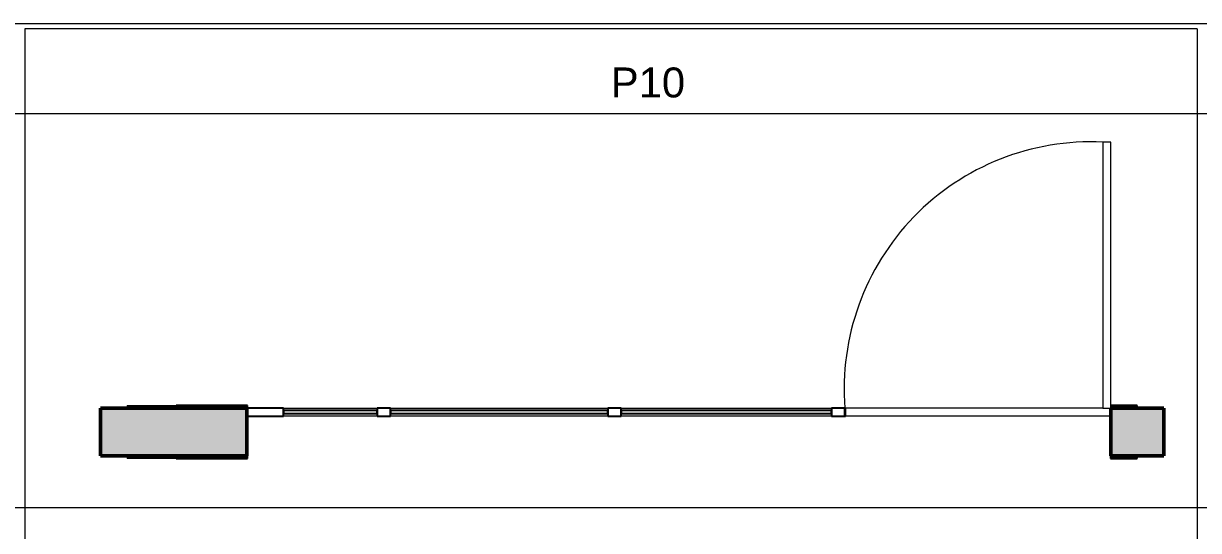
# Model space of a CAD drawing. Header units: millimetres. Extents: x 502 to 64776, y -45 to 5297.
# Drawn here: x 30995 to 35414, y 3329 to 5235 of the extents above; entities that cross this region are included whole.
import ezdxf

# ---------------------------------------------------------------- set-up
doc = ezdxf.new("R2010")
doc.units = ezdxf.units.MM
for name, color, linetype, lineweight in [('A-DETL-THIN', 151, 'Continuous', 9), ('A-DOOR', 31, 'Continuous', 25), ('A-WALL', 113, 'Continuous', 50), ('A-WALL-PATT', 111, 'Continuous', 25), ('G-ANNO-TEXT', 231, 'Continuous', 9)]:
    doc.layers.add(name, color=color, linetype=linetype, lineweight=lineweight)
doc.styles.add('Arial', font='arial.ttf', dxfattribs={"height": 112.5})

# ---------------------------------------------------------------- blocks, each defined once
blk = doc.blocks.new('Family - ___-4161206-DETALHAMENTO DE PORTAS 02')
at = {"layer": 'A-WALL-PATT'}
h = blk.add_hatch(color=256, dxfattribs=at)
h.paths.add_polyline_path([(10860.6, 3609.1), (10860.6, 3789.1), (10309.4, 3789.1), (10309.4, 3609.1)])
h.paths.add_polyline_path([(14309.4, 3609.1), (14309.4, 3789.1), (14109.4, 3789.1), (14109.4, 3609.1)])
at = {"layer": 'A-DOOR', "lineweight": 9}
for p, q in [((14109.4, 4789.1), (14079.4, 4789.1)), ((14079.4, 4789.1), (14079.4, 3789.1)), ((14109.4, 3789.1), (14109.4, 4789.1)), ((10410.4, 3799.1), (10594.2, 3799.1)), ((10410.4, 3799.1), (10410.4, 3789.1)), ((10997.9, 3789.1), (11351.1, 3789.1)), ((11351.1, 3759.1), (10997.9, 3759.1)), ((11401.1, 3789.1), (12217.7, 3789.1)), ((12217.7, 3759.1), (11401.1, 3759.1)), ((12267.7, 3789.1), (13059.4, 3789.1)), ((13059.4, 3759.1), (12267.7, 3759.1)), ((14079.4, 3789.1), (13112.1, 3789.1)), ((13112.1, 3789.1), (13112.1, 3759.1)), ((14108.4, 3759.1), (13112.1, 3759.1)), ((14079.4, 3789.1), (14109.4, 3789.1)), ((14108.4, 3789.1), (14108.4, 3759.1)), ((10410.4, 3609.1), (10410.4, 3599.1)), ((10594.2, 3599.1), (10410.4, 3599.1))]:
    blk.add_line(p, q, dxfattribs=at)
at = {"layer": 'A-DOOR'}
for p, q in [((10863.3, 3799.1), (10594.2, 3799.1)), ((10594.2, 3799.1), (10594.2, 3789.1)), ((10594.2, 3789.1), (10860.6, 3789.1)), ((10860.6, 3789.1), (10860.6, 3609.1)), ((10863.3, 3599.1), (10863.3, 3799.1)), ((10997.9, 3789.1), (10863.3, 3789.1)), ((10863.3, 3789.1), (10863.3, 3759.1)), ((10863.3, 3759.1), (10997.9, 3759.1)), ((10997.9, 3759.1), (10997.9, 3789.1)), ((11351.1, 3779.4), (10997.9, 3779.4)), ((10997.9, 3779.4), (10997.9, 3769)), ((10997.9, 3769), (11351.1, 3769)), ((11401.1, 3789.1), (11351.1, 3789.1)), ((11351.1, 3789.1), (11351.1, 3759.1)), ((11351.1, 3769), (11351.1, 3779.4)), ((11351.1, 3759.1), (11401.1, 3759.1)), ((11401.1, 3759.1), (11401.1, 3789.1)), ((12217.7, 3779.4), (11401.1, 3779.4)), ((11401.1, 3779.4), (11401.1, 3769)), ((11401.1, 3769), (12217.7, 3769)), ((12267.7, 3789.1), (12217.7, 3789.1)), ((12217.7, 3789.1), (12217.7, 3759.1)), ((12217.7, 3769), (12217.7, 3779.4)), ((12217.7, 3759.1), (12267.7, 3759.1)), ((12267.7, 3759.1), (12267.7, 3789.1)), ((13059.4, 3779.4), (12267.7, 3779.4)), ((12267.7, 3779.4), (12267.7, 3769)), ((12267.7, 3769), (13059.4, 3769)), ((13109.4, 3789.1), (13059.4, 3789.1)), ((13059.4, 3789.1), (13059.4, 3759.1)), ((13059.4, 3769), (13059.4, 3779.4)), ((13059.4, 3759.1), (13109.4, 3759.1)), ((13109.4, 3759.1), (13109.4, 3789.1)), ((13112.1, 3789.1), (13109.4, 3789.1)), ((13109.4, 3789.1), (13109.4, 3759.1)), ((13109.4, 3759.1), (13112.1, 3759.1)), ((14108.4, 3759.1), (14108.4, 3599.1)), ((14108.4, 3759.1), (14109.4, 3759.1)), ((14208.4, 3799.1), (14109.4, 3799.1)), ((14109.4, 3609.1), (14109.4, 3789.1)), ((14109.4, 3789.1), (14208.4, 3789.1)), ((14109.4, 3759.1), (14109.4, 3789.1)), ((14208.4, 3789.1), (14208.4, 3799.1)), ((10860.6, 3609.1), (10594.2, 3609.1)), ((10594.2, 3609.1), (10594.2, 3599.1)), ((10594.2, 3599.1), (10863.3, 3599.1)), ((14108.4, 3599.1), (14208.4, 3599.1)), ((14208.4, 3609.1), (14109.4, 3609.1)), ((14208.4, 3599.1), (14208.4, 3609.1))]:
    blk.add_line(p, q, dxfattribs=at)
at = {"layer": 'A-DOOR', "lineweight": 9}
blk.add_arc((14036.1, 3860.7), 929.4, 87.3275, 184.4174, dxfattribs=at)
at = {"layer": 'A-WALL'}
for p, q in [((10860.6, 3789.1), (10309.4, 3789.1)), ((10309.4, 3789.1), (10309.4, 3609.1)), ((10860.6, 3609.1), (10860.6, 3789.1)), ((14309.4, 3789.1), (14109.4, 3789.1)), ((14109.4, 3789.1), (14109.4, 3609.1)), ((14309.4, 3609.1), (14309.4, 3789.1)), ((10309.4, 3609.1), (10860.6, 3609.1)), ((14109.4, 3609.1), (14309.4, 3609.1))]:
    blk.add_line(p, q, dxfattribs=at)

msp = doc.modelspace()

# ---------------------------------------------------------------- linework, layer by layer
at = {"layer": 'A-DETL-THIN'}
for p, q in [((21476.59, 5234.608), (39209.292, 5234.608)), ((31000.205, 5214.608), (31000.205, -25.392)), ((35409.362, 5214.608), (31000.205, 5214.608)), ((35409.362, 5214.608), (35409.362, -25.392)), ((39179.292, 4894.608), (21796.59, 4894.608)), ((39179.292, 4894.608), (27512.541, 4894.608)), ((39179.292, 3414.608), (21796.59, 3414.608))]:
    msp.add_line(p, q, dxfattribs=at)

# ---------------------------------------------------------------- block references
at = {"layer": 'A-WALL', "lineweight": 25}
msp.add_blockref('Family - ___-4161206-DETALHAMENTO DE PORTAS 02', (20974.787, 0), dxfattribs=at)

# ---------------------------------------------------------------- texts
at = {"layer": 'G-ANNO-TEXT', "color": 7, "insert": (33203.986, 5069.271), "char_height": 112.5, "width": 340.71719, "attachment_point": 1, "style": 'Arial', "bg_fill": 3, "box_fill_scale": 1.25, "bg_fill_color": 256, "bg_fill_true_color": 13158600, "bg_fill_transparency": 0}
msp.add_mtext('P10', dxfattribs=at)

doc.saveas('drawing.dxf')
